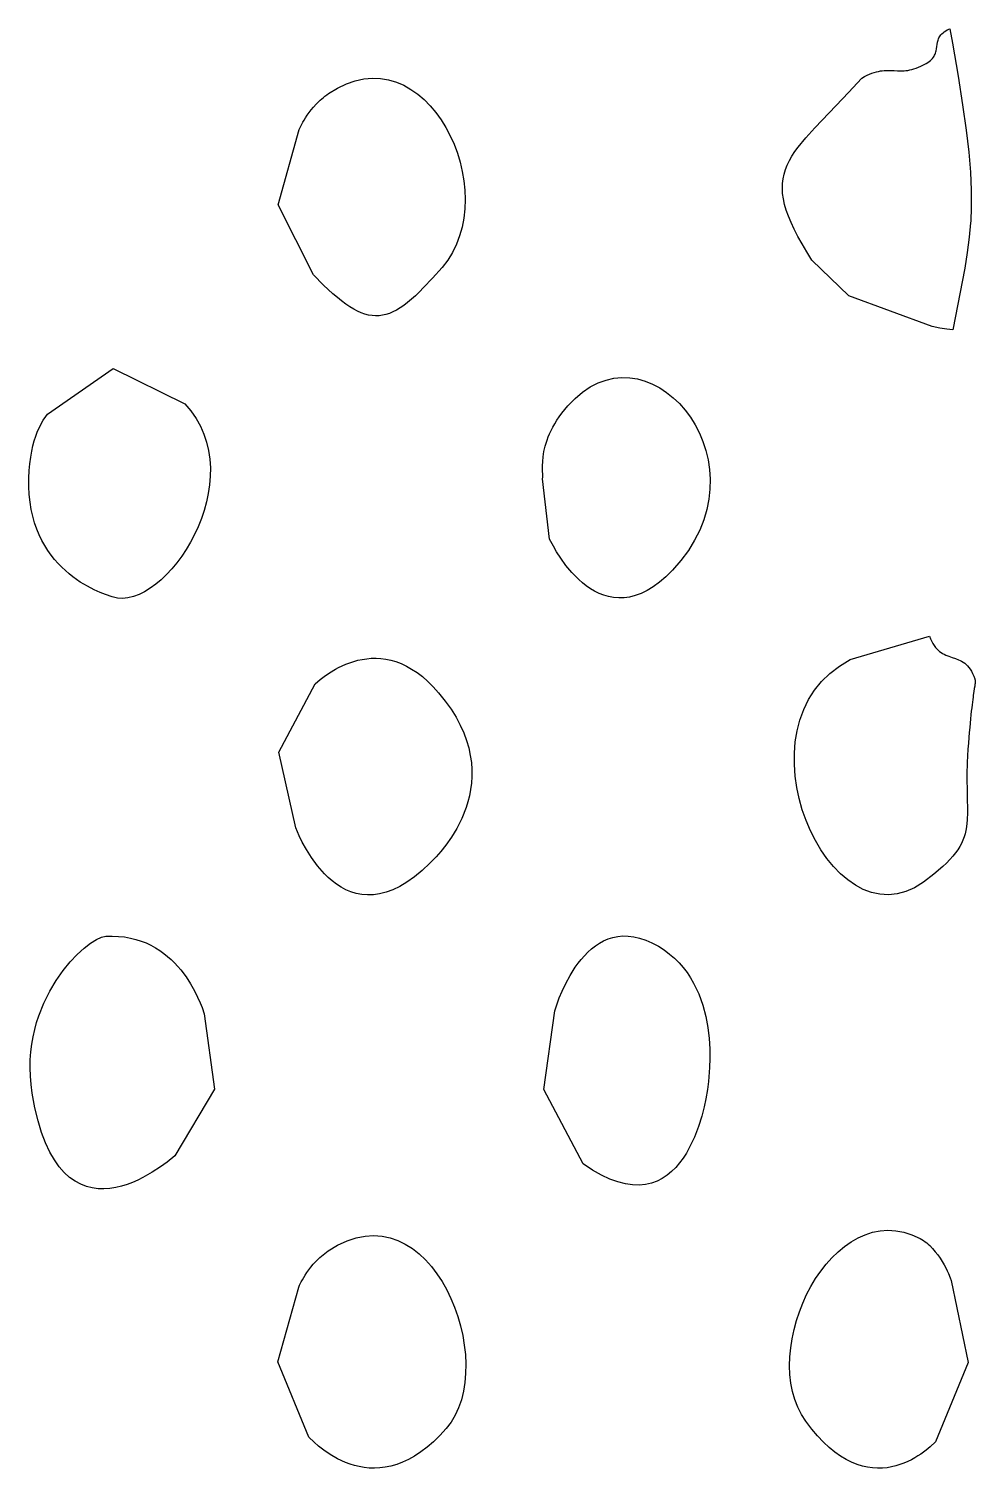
# Model space of a CAD drawing. Header units: millimetres. Extents: x 73 to 173, y -160 to -92.
# Drawn here: x 145.31 to 145.987, y -140.313 to -139.284 of the extents above; entities that cross this region are included whole.
import ezdxf

# ---------------------------------------------------------------- set-up
doc = ezdxf.new("R2010")
doc.units = ezdxf.units.MM
doc.layers.add('F.Silkscreen', color=41, linetype='CONTINUOUS', true_color=0xf2eda1)

msp = doc.modelspace()

# ---------------------------------------------------------------- linework, layer by layer
at = {"layer": 'F.Silkscreen', "linetype": 'CONTINUOUS'}
for p, q in [((145.960539, -139.291841), (145.960815, -139.291073)), ((145.960815, -139.291073), (145.961167, -139.290308)), ((145.961167, -139.290308), (145.961574, -139.289555)), ((145.961574, -139.289555), (145.962065, -139.288806)), ((145.962065, -139.288806), (145.962644, -139.288054)), ((145.962644, -139.288054), (145.963319, -139.287317)), ((145.963319, -139.287317), (145.964107, -139.286596)), ((145.964107, -139.286596), (145.965009, -139.285859)), ((145.965009, -139.285859), (145.96602, -139.285146)), ((145.96602, -139.285146), (145.967177, -139.284434)), ((145.967177, -139.284434), (145.96896, -139.283786)), ((145.96896, -139.283786), (145.970816, -139.294075)), ((145.958109, -139.302659), (145.958463, -139.301899)), ((145.958463, -139.301899), (145.958747, -139.301135)), ((145.958747, -139.301135), (145.958981, -139.300367)), ((145.958981, -139.300367), (145.959166, -139.299594)), ((145.959166, -139.299594), (145.959443, -139.298037)), ((145.959443, -139.298037), (145.959657, -139.296484)), ((145.959657, -139.296484), (145.959855, -139.294927)), ((145.959855, -139.294927), (145.96013, -139.293374)), ((145.96013, -139.293374), (145.960312, -139.292601)), ((145.960312, -139.292601), (145.960539, -139.291841)), ((145.970816, -139.294075), (145.97485, -139.317589)), ((145.943248, -139.312455), (145.944827, -139.311915)), ((145.944827, -139.311915), (145.946485, -139.311261)), ((145.946485, -139.311261), (145.948229, -139.310478)), ((145.948229, -139.310478), (145.950057, -139.309576)), ((145.950057, -139.309576), (145.951989, -139.308539)), ((145.951989, -139.308539), (145.953152, -139.307835)), ((145.953152, -139.307835), (145.954193, -139.30711)), ((145.954193, -139.30711), (145.955111, -139.306383)), ((145.955111, -139.306383), (145.955905, -139.305657)), ((145.955905, -139.305657), (145.956598, -139.304915)), ((145.956598, -139.304915), (145.95719, -139.304171)), ((145.95719, -139.304171), (145.957688, -139.303418)), ((145.957688, -139.303418), (145.958109, -139.302659)), ((145.537541, -139.323087), (145.543841, -139.320907)), ((145.543841, -139.320907), (145.550026, -139.319579)), ((145.550026, -139.319579), (145.556074, -139.319064)), ((145.556074, -139.319064), (145.561962, -139.319301)), ((145.561962, -139.319301), (145.567682, -139.320275)), ((145.567682, -139.320275), (145.573208, -139.321916)), ((145.573208, -139.321916), (145.578535, -139.324205)), ((145.896504, -139.329318), (145.906029, -139.319052)), ((145.906029, -139.319052), (145.907995, -139.31798)), ((145.907995, -139.31798), (145.909859, -139.317057)), ((145.909859, -139.317057), (145.911634, -139.316265)), ((145.911634, -139.316265), (145.913307, -139.315603)), ((145.913307, -139.315603), (145.914918, -139.315037)), ((145.914918, -139.315037), (145.91645, -139.314582)), ((145.91645, -139.314582), (145.917914, -139.314227)), ((145.917914, -139.314227), (145.919326, -139.313949)), ((145.919326, -139.313949), (145.920663, -139.313751)), ((145.920663, -139.313751), (145.921967, -139.313627)), ((145.921967, -139.313627), (145.924448, -139.313519)), ((145.924448, -139.313519), (145.92683, -139.313569)), ((145.92683, -139.313569), (145.92915, -139.313705)), ((145.92915, -139.313705), (145.931465, -139.313832)), ((145.931465, -139.313832), (145.933829, -139.313892)), ((145.933829, -139.313892), (145.936297, -139.313803)), ((145.936297, -139.313803), (145.937583, -139.313686)), ((145.937583, -139.313686), (145.938917, -139.313503)), ((145.938917, -139.313503), (145.940301, -139.313239)), ((145.940301, -139.313239), (145.941747, -139.312895)), ((145.941747, -139.312895), (145.943248, -139.312455)), ((145.97485, -139.317589), (145.97808, -139.338069)), ((145.519874, -139.33382), (145.521001, -139.332877)), ((145.521001, -139.332877), (145.522165, -139.331945)), ((145.522165, -139.331945), (145.523379, -139.331035)), ((145.523379, -139.331035), (145.524632, -139.330151)), ((145.524632, -139.330151), (145.531126, -139.326147)), ((145.531126, -139.326147), (145.537541, -139.323087)), ((145.578535, -139.324205), (145.58363, -139.327073)), ((145.58363, -139.327073), (145.588504, -139.330503)), ((145.588504, -139.330503), (145.593108, -139.334432)), ((145.887675, -139.338559), (145.896504, -139.329318)), ((145.510816, -139.343657), (145.512315, -139.341713)), ((145.512315, -139.341713), (145.51397, -139.339732)), ((145.51397, -139.339732), (145.51578, -139.337738)), ((145.51578, -139.337738), (145.516737, -139.336754)), ((145.516737, -139.336754), (145.517746, -139.335762)), ((145.517746, -139.335762), (145.518792, -139.334788)), ((145.518792, -139.334788), (145.519874, -139.33382)), ((145.593108, -139.334432), (145.59745, -139.338833)), ((145.59745, -139.338833), (145.601495, -139.343653)), ((145.872357, -139.354556), (145.887675, -139.338559)), ((145.97808, -139.338069), (145.98061, -139.35618)), ((145.504349, -139.354381), (145.505502, -139.35208)), ((145.505502, -139.35208), (145.506295, -139.350651)), ((145.506295, -139.350651), (145.507205, -139.349068)), ((145.507205, -139.349068), (145.508263, -139.347366)), ((145.508263, -139.347366), (145.509478, -139.345549)), ((145.509478, -139.345549), (145.510816, -139.343657)), ((145.601495, -139.343653), (145.605241, -139.34886)), ((145.605241, -139.34886), (145.608651, -139.354402)), ((145.488798, -139.4097), (145.503698, -139.355818)), ((145.503698, -139.355818), (145.504349, -139.354381)), ((145.608651, -139.354402), (145.611734, -139.360236)), ((145.611734, -139.360236), (145.614456, -139.366327)), ((145.860543, -139.368342), (145.865977, -139.361645)), ((145.865977, -139.361645), (145.872357, -139.354556)), ((145.98061, -139.35618), (145.982453, -139.37209)), ((145.614456, -139.366327), (145.616813, -139.372633)), ((145.616813, -139.372633), (145.61878, -139.379099)), ((145.856098, -139.37481), (145.858189, -139.371589)), ((145.858189, -139.371589), (145.860543, -139.368342)), ((145.982453, -139.37209), (145.983661, -139.386306)), ((145.61878, -139.379099), (145.620335, -139.385695)), ((145.850414, -139.387679), (145.851411, -139.384415)), ((145.851411, -139.384415), (145.852698, -139.381191)), ((145.852698, -139.381191), (145.854258, -139.377994)), ((145.854258, -139.377994), (145.856098, -139.37481)), ((145.620335, -139.385695), (145.621469, -139.392377)), ((145.621469, -139.392377), (145.622165, -139.399091)), ((145.8492, -139.397937), (145.849291, -139.394416)), ((145.849291, -139.394416), (145.849705, -139.391008)), ((145.849705, -139.391008), (145.850414, -139.387679)), ((145.983661, -139.386306), (145.98427, -139.399099)), ((145.622165, -139.399091), (145.622401, -139.405806)), ((145.849396, -139.401576), (145.8492, -139.397937)), ((145.849936, -139.405344), (145.849396, -139.401576)), ((145.98427, -139.399099), (145.984311, -139.410145)), ((145.51387, -139.459697), (145.488798, -139.4097)), ((145.622168, -139.41248), (145.621446, -139.419068)), ((145.622401, -139.405806), (145.622168, -139.41248)), ((145.850797, -139.409304), (145.849936, -139.405344)), ((145.851995, -139.413428), (145.850797, -139.409304)), ((145.853531, -139.417769), (145.851995, -139.413428)), ((145.984284, -139.411548), (145.983867, -139.421234)), ((145.984311, -139.410145), (145.984284, -139.411548)), ((145.620214, -139.425527), (145.61846, -139.431797)), ((145.621446, -139.419068), (145.620214, -139.425527)), ((145.855425, -139.422326), (145.853531, -139.417769)), ((145.85767, -139.427121), (145.855425, -139.422326)), ((145.983776, -139.422612), (145.982874, -139.432709)), ((145.983867, -139.421234), (145.983776, -139.422612)), ((145.61846, -139.431797), (145.61617, -139.43786)), ((145.860289, -139.432189), (145.85767, -139.427121)), ((145.863274, -139.437546), (145.860289, -139.432189)), ((145.982874, -139.432709), (145.981458, -139.44362)), ((145.613319, -139.443678), (145.609901, -139.449182)), ((145.61617, -139.43786), (145.613319, -139.443678)), ((145.866638, -139.443204), (145.863274, -139.437546)), ((145.870388, -139.449187), (145.866638, -139.443204)), ((145.981458, -139.44362), (145.97962, -139.454925)), ((145.605887, -139.454336), (145.599067, -139.46206)), ((145.609901, -139.449182), (145.605887, -139.454336)), ((145.896632, -139.4747), (145.870388, -139.449187)), ((145.97962, -139.454925), (145.971191, -139.498975)), ((145.521127, -139.466957), (145.51387, -139.459697)), ((145.599067, -139.46206), (145.592725, -139.468814)), ((145.524555, -139.470188), (145.521127, -139.466957)), ((145.527845, -139.47318), (145.524555, -139.470188)), ((145.531022, -139.475889), (145.527845, -139.47318)), ((145.534089, -139.478354), (145.531022, -139.475889)), ((145.586804, -139.474611), (145.583975, -139.477148)), ((145.589721, -139.471834), (145.586804, -139.474611)), ((145.592725, -139.468814), (145.589721, -139.471834)), ((145.956321, -139.496703), (145.896632, -139.4747)), ((145.537055, -139.480551), (145.534089, -139.478354)), ((145.53993, -139.482504), (145.537055, -139.480551)), ((145.542733, -139.484197), (145.53993, -139.482504)), ((145.545455, -139.485633), (145.542733, -139.484197)), ((145.548117, -139.486819), (145.545455, -139.485633)), ((145.550728, -139.487744), (145.548117, -139.486819)), ((145.568267, -139.487235), (145.565772, -139.488054)), ((145.570771, -139.486167), (145.568267, -139.487235)), ((145.573317, -139.484852), (145.570771, -139.486167)), ((145.575901, -139.483296), (145.573317, -139.484852)), ((145.578533, -139.481494), (145.575901, -139.483296)), ((145.581218, -139.479437), (145.578533, -139.481494)), ((145.583975, -139.477148), (145.581218, -139.479437)), ((145.553293, -139.48842), (145.550728, -139.487744)), ((145.555819, -139.488862), (145.553293, -139.48842)), ((145.558321, -139.489029), (145.555819, -139.488862)), ((145.560812, -139.488958), (145.558321, -139.489029)), ((145.563288, -139.488626), (145.560812, -139.488958)), ((145.565772, -139.488054), (145.563288, -139.488626)), ((145.961842, -139.497754), (145.956321, -139.496703)), ((145.966721, -139.498495), (145.961842, -139.497754)), ((145.971046, -139.498966), (145.966721, -139.498495)), ((145.971191, -139.498975), (145.971046, -139.498966)), ((145.323657, -139.559261), (145.370735, -139.526744)), ((145.370735, -139.526744), (145.421953, -139.551916)), ((145.711883, -139.53979), (145.717463, -139.536915)), ((145.717463, -139.536915), (145.723118, -139.534868)), ((145.723118, -139.534868), (145.72879, -139.533591)), ((145.72879, -139.533591), (145.734453, -139.533076)), ((145.734453, -139.533076), (145.740088, -139.533258)), ((145.740088, -139.533258), (145.745646, -139.534136)), ((145.745646, -139.534136), (145.751094, -139.53565)), ((145.751094, -139.53565), (145.756399, -139.537781)), ((145.756399, -139.537781), (145.76154, -139.540491)), ((145.698337, -139.550767), (145.701015, -139.548113)), ((145.701015, -139.548113), (145.706383, -139.543514)), ((145.706383, -139.543514), (145.711883, -139.53979)), ((145.76154, -139.540491), (145.766472, -139.543742)), ((145.766472, -139.543742), (145.771167, -139.547501)), ((145.771167, -139.547501), (145.775574, -139.551751)), ((145.322451, -139.560882), (145.323657, -139.559261)), ((145.421953, -139.551916), (145.426294, -139.557004)), ((145.426294, -139.557004), (145.429998, -139.562336)), ((145.689669, -139.561123), (145.691554, -139.558577)), ((145.691554, -139.558577), (145.693611, -139.556008)), ((145.693611, -139.556008), (145.695878, -139.553399)), ((145.695878, -139.553399), (145.698337, -139.550767)), ((145.775574, -139.551751), (145.779691, -139.556436)), ((145.779691, -139.556436), (145.783467, -139.561525)), ((145.316454, -139.572169), (145.31755, -139.569565)), ((145.31755, -139.569565), (145.318647, -139.567277)), ((145.318647, -139.567277), (145.319706, -139.565246)), ((145.319706, -139.565246), (145.320708, -139.56352)), ((145.320708, -139.56352), (145.322451, -139.560882)), ((145.429998, -139.562336), (145.433077, -139.56787)), ((145.433077, -139.56787), (145.435574, -139.57357)), ((145.683829, -139.570933), (145.685045, -139.568547)), ((145.685045, -139.568547), (145.686424, -139.566114)), ((145.686424, -139.566114), (145.687959, -139.56364)), ((145.687959, -139.56364), (145.689669, -139.561123)), ((145.783467, -139.561525), (145.786868, -139.566989)), ((145.786868, -139.566989), (145.78986, -139.572805)), ((145.313347, -139.581903), (145.314319, -139.57833)), ((145.314319, -139.57833), (145.31536, -139.575093)), ((145.31536, -139.575093), (145.316454, -139.572169)), ((145.435574, -139.57357), (145.43751, -139.579417)), ((145.43751, -139.579417), (145.438902, -139.585384)), ((145.680263, -139.579952), (145.680968, -139.577786)), ((145.680968, -139.577786), (145.68179, -139.575556)), ((145.68179, -139.575556), (145.682741, -139.573268)), ((145.682741, -139.573268), (145.683829, -139.570933)), ((145.78986, -139.572805), (145.792417, -139.578917)), ((145.792417, -139.578917), (145.794495, -139.585298)), ((145.311082, -139.594687), (145.311708, -139.590067)), ((145.311708, -139.590067), (145.312468, -139.585814)), ((145.312468, -139.585814), (145.313347, -139.581903)), ((145.438902, -139.585384), (145.439784, -139.591442)), ((145.677878, -139.59323), (145.678187, -139.589817)), ((145.678187, -139.589817), (145.678441, -139.587991)), ((145.678441, -139.587991), (145.678759, -139.586083)), ((145.678759, -139.586083), (145.679166, -139.584117)), ((145.679166, -139.584117), (145.679672, -139.582068)), ((145.679672, -139.582068), (145.680263, -139.579952)), ((145.794495, -139.585298), (145.796075, -139.591936)), ((145.310364, -139.605027), (145.310631, -139.599664)), ((145.310631, -139.599664), (145.311082, -139.594687)), ((145.439784, -139.591442), (145.440182, -139.597562)), ((145.440182, -139.597562), (145.44011, -139.603707)), ((145.677753, -139.596296), (145.677878, -139.59323)), ((145.677757, -139.59899), (145.677753, -139.596296)), ((145.677863, -139.603161), (145.677757, -139.59899)), ((145.796075, -139.591936), (145.797123, -139.598767)), ((145.797123, -139.598767), (145.797578, -139.605762)), ((145.31036, -139.611029), (145.310364, -139.605027)), ((145.439613, -139.609855), (145.438711, -139.615995)), ((145.44011, -139.603707), (145.439613, -139.609855)), ((145.677644, -139.605513), (145.677768, -139.605112)), ((145.682809, -139.64875), (145.677644, -139.605513)), ((145.677768, -139.605112), (145.677831, -139.604575)), ((145.677831, -139.604575), (145.677863, -139.603161)), ((145.797578, -139.605762), (145.797437, -139.61291)), ((145.310658, -139.616751), (145.31036, -139.611029)), ((145.311257, -139.622206), (145.310658, -139.616751)), ((145.438711, -139.615995), (145.437407, -139.622075)), ((145.796663, -139.620152), (145.795211, -139.627457)), ((145.797437, -139.61291), (145.796663, -139.620152)), ((145.312099, -139.627388), (145.311257, -139.622206)), ((145.313214, -139.632313), (145.312099, -139.627388)), ((145.435751, -139.628083), (145.433761, -139.633977)), ((145.437407, -139.622075), (145.435751, -139.628083)), ((145.795211, -139.627457), (145.793052, -139.634809)), ((145.314546, -139.636989), (145.313214, -139.632313)), ((145.316096, -139.641413), (145.314546, -139.636989)), ((145.317837, -139.645601), (145.316096, -139.641413)), ((145.431467, -139.639734), (145.428883, -139.64534)), ((145.433761, -139.633977), (145.431467, -139.639734)), ((145.793052, -139.634809), (145.79016, -139.642155)), ((145.319763, -139.649546), (145.317837, -139.645601)), ((145.321838, -139.653267), (145.319763, -139.649546)), ((145.426045, -139.650749), (145.422987, -139.655933)), ((145.428883, -139.64534), (145.426045, -139.650749)), ((145.685447, -139.653713), (145.682809, -139.64875)), ((145.7865, -139.649479), (145.782025, -139.656729)), ((145.79016, -139.642155), (145.7865, -139.649479)), ((145.324051, -139.656764), (145.321838, -139.653267)), ((145.326387, -139.660051), (145.324051, -139.656764)), ((145.32883, -139.663119), (145.326387, -139.660051)), ((145.419707, -139.660881), (145.416257, -139.665554)), ((145.422987, -139.655933), (145.419707, -139.660881)), ((145.687795, -139.657711), (145.685447, -139.653713)), ((145.690809, -139.662351), (145.687795, -139.657711)), ((145.782025, -139.656729), (145.776714, -139.663884)), ((145.331353, -139.665988), (145.32883, -139.663119)), ((145.333944, -139.668659), (145.331353, -139.665988)), ((145.336585, -139.671146), (145.333944, -139.668659)), ((145.339248, -139.673441), (145.336585, -139.671146)), ((145.412652, -139.669918), (145.408912, -139.673951)), ((145.416257, -139.665554), (145.412652, -139.669918)), ((145.694454, -139.667374), (145.690809, -139.662351)), ((145.698715, -139.672506), (145.694454, -139.667374)), ((145.703568, -139.677476), (145.698715, -139.672506)), ((145.770539, -139.670895), (145.765859, -139.675496)), ((145.776714, -139.663884), (145.770539, -139.670895)), ((145.341918, -139.675565), (145.339248, -139.673441)), ((145.347216, -139.679289), (145.341918, -139.675565)), ((145.352347, -139.68237), (145.347216, -139.679289)), ((145.357128, -139.684871), (145.352347, -139.68237)), ((145.401148, -139.680918), (145.39718, -139.683799)), ((145.40506, -139.677637), (145.401148, -139.680918)), ((145.408912, -139.673951), (145.40506, -139.677637)), ((145.706217, -139.679816), (145.703568, -139.677476)), ((145.708995, -139.68202), (145.706217, -139.679816)), ((145.711924, -139.684046), (145.708995, -139.68202)), ((145.756811, -139.682682), (145.752431, -139.685348)), ((145.761279, -139.67941), (145.756811, -139.682682)), ((145.765859, -139.675496), (145.761279, -139.67941)), ((145.361447, -139.686835), (145.357128, -139.684871)), ((145.365136, -139.688306), (145.361447, -139.686835)), ((145.370054, -139.689986), (145.365136, -139.688306)), ((145.373684, -139.690789), (145.370054, -139.689986)), ((145.377434, -139.690982), (145.373684, -139.690789)), ((145.381279, -139.690602), (145.377434, -139.690982)), ((145.385207, -139.689656), (145.381279, -139.690602)), ((145.389183, -139.688198), (145.385207, -139.689656)), ((145.39318, -139.686237), (145.389183, -139.688198)), ((145.39718, -139.683799), (145.39318, -139.686237)), ((145.714985, -139.685875), (145.711924, -139.684046)), ((145.718175, -139.687457), (145.714985, -139.685875)), ((145.721496, -139.688765), (145.718175, -139.687457)), ((145.724942, -139.689761), (145.721496, -139.688765)), ((145.728522, -139.690422), (145.724942, -139.689761)), ((145.732214, -139.69071), (145.728522, -139.690422)), ((145.736034, -139.69059), (145.732214, -139.69071)), ((145.739965, -139.690025), (145.736034, -139.69059)), ((145.744007, -139.688987), (145.739965, -139.690025)), ((145.748168, -139.687435), (145.744007, -139.688987)), ((145.752431, -139.685348), (145.748168, -139.687435)), ((145.897699, -139.734771), (145.954515, -139.717922)), ((145.954515, -139.717922), (145.955256, -139.719924)), ((145.955256, -139.719924), (145.956048, -139.721724)), ((145.956048, -139.721724), (145.956894, -139.723318)), ((145.956894, -139.723318), (145.957772, -139.724757)), ((145.548792, -139.734581), (145.551988, -139.734105)), ((145.551988, -139.734105), (145.555273, -139.733828)), ((145.555273, -139.733828), (145.55865, -139.733773)), ((145.55865, -139.733773), (145.562105, -139.733964)), ((145.562105, -139.733964), (145.565634, -139.734422)), ((145.957772, -139.724757), (145.958693, -139.726022)), ((145.958693, -139.726022), (145.959657, -139.727143)), ((145.959657, -139.727143), (145.960644, -139.728128)), ((145.960644, -139.728128), (145.96168, -139.728991)), ((145.96168, -139.728991), (145.962738, -139.729747)), ((145.962738, -139.729747), (145.963828, -139.730402)), ((145.963828, -139.730402), (145.964919, -139.73098)), ((145.964919, -139.73098), (145.966044, -139.731504)), ((145.966044, -139.731504), (145.968314, -139.732376)), ((145.968314, -139.732376), (145.97062, -139.733151)), ((145.97062, -139.733151), (145.972931, -139.733935)), ((145.972931, -139.733935), (145.975204, -139.734825)), ((145.521671, -139.746818), (145.525305, -139.744301)), ((145.525305, -139.744301), (145.529568, -139.741705)), ((145.529568, -139.741705), (145.53194, -139.740436)), ((145.53194, -139.740436), (145.534434, -139.739211)), ((145.534434, -139.739211), (145.537069, -139.738064)), ((145.537069, -139.738064), (145.53982, -139.736996)), ((145.53982, -139.736996), (145.542704, -139.73605)), ((145.542704, -139.73605), (145.545696, -139.735236)), ((145.545696, -139.735236), (145.548792, -139.734581)), ((145.565634, -139.734422), (145.569229, -139.735176)), ((145.569229, -139.735176), (145.572884, -139.736229)), ((145.572884, -139.736229), (145.576589, -139.737613)), ((145.576589, -139.737613), (145.580342, -139.739364)), ((145.580342, -139.739364), (145.584134, -139.741477)), ((145.584134, -139.741477), (145.587964, -139.74399)), ((145.587964, -139.74399), (145.59181, -139.746931)), ((145.877295, -139.750362), (145.883208, -139.744578)), ((145.883208, -139.744578), (145.89, -139.739365)), ((145.89, -139.739365), (145.897699, -139.734771)), ((145.975204, -139.734825), (145.976324, -139.735341)), ((145.976324, -139.735341), (145.977427, -139.735932)), ((145.977427, -139.735932), (145.97851, -139.736598)), ((145.97851, -139.736598), (145.979576, -139.737377)), ((145.979576, -139.737377), (145.980612, -139.738244)), ((145.980612, -139.738244), (145.98161, -139.739249)), ((145.98161, -139.739249), (145.982577, -139.74038)), ((145.982577, -139.74038), (145.983513, -139.741669)), ((145.983513, -139.741669), (145.984405, -139.743127)), ((145.984405, -139.743127), (145.98525, -139.744751)), ((145.48919, -139.801025), (145.515138, -139.752197)), ((145.515138, -139.752197), (145.518731, -139.749095)), ((145.518731, -139.749095), (145.521671, -139.746818)), ((145.59181, -139.746931), (145.595681, -139.750307)), ((145.595681, -139.750307), (145.599561, -139.754152)), ((145.599561, -139.754152), (145.603451, -139.758482)), ((145.872222, -139.756657), (145.877295, -139.750362)), ((145.98525, -139.744751), (145.986045, -139.746567)), ((145.986045, -139.746567), (145.986801, -139.748597)), ((145.986727, -139.753809), (145.986465, -139.755471)), ((145.986934, -139.752494), (145.986727, -139.753809)), ((145.986801, -139.748597), (145.986907, -139.74894)), ((145.986907, -139.74894), (145.987, -139.749271)), ((145.987012, -139.751947), (145.986934, -139.752494)), ((145.987, -139.749271), (145.987058, -139.749593)), ((145.987063, -139.751455), (145.987012, -139.751947)), ((145.987058, -139.749593), (145.987104, -139.749918)), ((145.987107, -139.751024), (145.987063, -139.751455)), ((145.987104, -139.749918), (145.987117, -139.750267)), ((145.987117, -139.750625), (145.987107, -139.751024)), ((145.987117, -139.750267), (145.987117, -139.750625)), ((145.603451, -139.758482), (145.608166, -139.764365)), ((145.608166, -139.764365), (145.612298, -139.770179)), ((145.864491, -139.770521), (145.867968, -139.763389)), ((145.867968, -139.763389), (145.872222, -139.756657)), ((145.985315, -139.763339), (145.985078, -139.765167)), ((145.985541, -139.761676), (145.985315, -139.763339)), ((145.985749, -139.760168), (145.985541, -139.761676)), ((145.986133, -139.757567), (145.985749, -139.760168)), ((145.986465, -139.755471), (145.986133, -139.757567)), ((145.612298, -139.770179), (145.61586, -139.775917)), ((145.861763, -139.777964), (145.864491, -139.770521)), ((145.984036, -139.774298), (145.983749, -139.777083)), ((145.984309, -139.771721), (145.984036, -139.774298)), ((145.98458, -139.769351), (145.984309, -139.771721)), ((145.984827, -139.767168), (145.98458, -139.769351)), ((145.985078, -139.765167), (145.984827, -139.767168)), ((145.61586, -139.775917), (145.618873, -139.781568)), ((145.618873, -139.781568), (145.62137, -139.787123)), ((145.858453, -139.793599), (145.859761, -139.785681)), ((145.859761, -139.785681), (145.861763, -139.777964)), ((145.983171, -139.783323), (145.982866, -139.786797)), ((145.983464, -139.780085), (145.983171, -139.783323)), ((145.983749, -139.777083), (145.983464, -139.780085)), ((145.62137, -139.787123), (145.623398, -139.792587)), ((145.623398, -139.792587), (145.624958, -139.79795)), ((145.857806, -139.801669), (145.858453, -139.793599)), ((145.982238, -139.794492), (145.98193, -139.798743)), ((145.982558, -139.790524), (145.982238, -139.794492)), ((145.982866, -139.786797), (145.982558, -139.790524)), ((145.501214, -139.854973), (145.48919, -139.801025)), ((145.624958, -139.79795), (145.626088, -139.8032)), ((145.626088, -139.8032), (145.626825, -139.808344)), ((145.857797, -139.80981), (145.857806, -139.801669)), ((145.98193, -139.798743), (145.981401, -139.808323)), ((145.626825, -139.808344), (145.627192, -139.813356)), ((145.627192, -139.813356), (145.627196, -139.818236)), ((145.858379, -139.817983), (145.857797, -139.80981)), ((145.981401, -139.808323), (145.981224, -139.816945)), ((145.626895, -139.82299), (145.626304, -139.827607)), ((145.627196, -139.818236), (145.626895, -139.82299)), ((145.859537, -139.82613), (145.858379, -139.817983)), ((145.861241, -139.834164), (145.859537, -139.82613)), ((145.981224, -139.816945), (145.981432, -139.831774)), ((145.62436, -139.83638), (145.623064, -139.840534)), ((145.625444, -139.832075), (145.62436, -139.83638)), ((145.626304, -139.827607), (145.625444, -139.832075)), ((145.863457, -139.842047), (145.861241, -139.834164)), ((145.981432, -139.831774), (145.98165, -139.843997)), ((145.623064, -139.840534), (145.619975, -139.848342)), ((145.866145, -139.849718), (145.863457, -139.842047)), ((145.98165, -139.843997), (145.981462, -139.849389)), ((145.503679, -139.860646), (145.501214, -139.854973)), ((145.616394, -139.855445), (145.612557, -139.861786)), ((145.619975, -139.848342), (145.616394, -139.855445)), ((145.869295, -139.85711), (145.866145, -139.849718)), ((145.872862, -139.864162), (145.869295, -139.85711)), ((145.98048, -139.856844), (145.97992, -139.859208)), ((145.980919, -139.854422), (145.98048, -139.856844)), ((145.981462, -139.849389), (145.980919, -139.854422)), ((145.505922, -139.865204), (145.503679, -139.860646)), ((145.508843, -139.870507), (145.505922, -139.865204)), ((145.608685, -139.867323), (145.604985, -139.871998)), ((145.612557, -139.861786), (145.608685, -139.867323)), ((145.876813, -139.870826), (145.872862, -139.864162)), ((145.977287, -139.866124), (145.976053, -139.868397)), ((145.978343, -139.863836), (145.977287, -139.866124)), ((145.979205, -139.861531), (145.978343, -139.863836)), ((145.97992, -139.859208), (145.979205, -139.861531)), ((145.512453, -139.876241), (145.508843, -139.870507)), ((145.516729, -139.882115), (145.512453, -139.876241)), ((145.601687, -139.875759), (145.597225, -139.880387)), ((145.604985, -139.871998), (145.601687, -139.875759)), ((145.88113, -139.877019), (145.876813, -139.870826)), ((145.885782, -139.882705), (145.88113, -139.877019)), ((145.968924, -139.87776), (145.966517, -139.880212)), ((145.971059, -139.875365), (145.968924, -139.87776)), ((145.972949, -139.873006), (145.971059, -139.875365)), ((145.97461, -139.870693), (145.972949, -139.873006)), ((145.976053, -139.868397), (145.97461, -139.870693)), ((145.521699, -139.887804), (145.516729, -139.882115)), ((145.524437, -139.89048), (145.521699, -139.887804)), ((145.591555, -139.885636), (145.586073, -139.890103)), ((145.597225, -139.880387), (145.591555, -139.885636)), ((145.890729, -139.887812), (145.885782, -139.882705)), ((145.895949, -139.892273), (145.890729, -139.887812)), ((145.957605, -139.888069), (145.950086, -139.893827)), ((145.963849, -139.882747), (145.957605, -139.888069)), ((145.966517, -139.880212), (145.963849, -139.882747)), ((145.527346, -139.893001), (145.524437, -139.89048)), ((145.53042, -139.895328), (145.527346, -139.893001)), ((145.533677, -139.897414), (145.53042, -139.895328)), ((145.537102, -139.899234), (145.533677, -139.897414)), ((145.575619, -139.89687), (145.570649, -139.899254)), ((145.58076, -139.893833), (145.575619, -139.89687)), ((145.586073, -139.890103), (145.58076, -139.893833)), ((145.901401, -139.896042), (145.895949, -139.892273)), ((145.907076, -139.89905), (145.901401, -139.896042)), ((145.943797, -139.897811), (145.937506, -139.900617)), ((145.950086, -139.893827), (145.943797, -139.897811)), ((145.540693, -139.900732), (145.537102, -139.899234)), ((145.544454, -139.901875), (145.540693, -139.900732)), ((145.548392, -139.902639), (145.544454, -139.901875)), ((145.552499, -139.902966), (145.548392, -139.902639)), ((145.55678, -139.902837), (145.552499, -139.902966)), ((145.561227, -139.902189), (145.55678, -139.902837)), ((145.565855, -139.90102), (145.561227, -139.902189)), ((145.570649, -139.899254), (145.565855, -139.90102)), ((145.912921, -139.901244), (145.907076, -139.89905)), ((145.918915, -139.902561), (145.912921, -139.901244)), ((145.925032, -139.90293), (145.918915, -139.902561)), ((145.931239, -139.9023), (145.925032, -139.90293)), ((145.937506, -139.900617), (145.931239, -139.9023)), ((145.34997, -139.941118), (145.354605, -139.937559)), ((145.354605, -139.937559), (145.358807, -139.934918)), ((145.358807, -139.934918), (145.362456, -139.933251)), ((145.362456, -139.933251), (145.365383, -139.932575)), ((145.365383, -139.932575), (145.37008, -139.932446)), ((145.37008, -139.932446), (145.374586, -139.932606)), ((145.374586, -139.932606), (145.37889, -139.933067)), ((145.37889, -139.933067), (145.383009, -139.933784)), ((145.383009, -139.933784), (145.386946, -139.93475)), ((145.386946, -139.93475), (145.390697, -139.935947)), ((145.390697, -139.935947), (145.394275, -139.937356)), ((145.394275, -139.937356), (145.397666, -139.938957)), ((145.397666, -139.938957), (145.4009, -139.940729)), ((145.712728, -139.941621), (145.715479, -139.939468)), ((145.715479, -139.939468), (145.718376, -139.937531)), ((145.718376, -139.937531), (145.721426, -139.935866)), ((145.721426, -139.935866), (145.724634, -139.93447)), ((145.724634, -139.93447), (145.72799, -139.933401)), ((145.72799, -139.933401), (145.731505, -139.932675)), ((145.731505, -139.932675), (145.735172, -139.932312)), ((145.735172, -139.932312), (145.738999, -139.932363)), ((145.738999, -139.932363), (145.742994, -139.932845)), ((145.742994, -139.932845), (145.74715, -139.933789)), ((145.74715, -139.933789), (145.751473, -139.935214)), ((145.751473, -139.935214), (145.755953, -139.937174)), ((145.755953, -139.937174), (145.760603, -139.939679)), ((145.760603, -139.939679), (145.76477, -139.942359)), ((145.340001, -139.950922), (145.345047, -139.945592)), ((145.345047, -139.945592), (145.34997, -139.941118)), ((145.4009, -139.940729), (145.403956, -139.942674)), ((145.403956, -139.942674), (145.406848, -139.944747)), ((145.406848, -139.944747), (145.409583, -139.94694)), ((145.409583, -139.94694), (145.412162, -139.949238)), ((145.412162, -139.949238), (145.414576, -139.951615)), ((145.703169, -139.951892), (145.705342, -139.949135)), ((145.705342, -139.949135), (145.707668, -139.946483)), ((145.707668, -139.946483), (145.710123, -139.943972)), ((145.710123, -139.943972), (145.712728, -139.941621)), ((145.76477, -139.942359), (145.768616, -139.945233)), ((145.768616, -139.945233), (145.772166, -139.948302)), ((145.772166, -139.948302), (145.775418, -139.951559)), ((145.330021, -139.964056), (145.33494, -139.957087)), ((145.33494, -139.957087), (145.340001, -139.950922)), ((145.414576, -139.951615), (145.416853, -139.954058)), ((145.416853, -139.954058), (145.41898, -139.956551)), ((145.41898, -139.956551), (145.4228, -139.961598)), ((145.694379, -139.966247), (145.697489, -139.960513)), ((145.697489, -139.960513), (145.701143, -139.954727)), ((145.701143, -139.954727), (145.703169, -139.951892)), ((145.775418, -139.951559), (145.778377, -139.954961)), ((145.778377, -139.954961), (145.781084, -139.95852)), ((145.781084, -139.95852), (145.783528, -139.962187)), ((145.325393, -139.971794), (145.330021, -139.964056)), ((145.4228, -139.961598), (145.426081, -139.966634)), ((145.426081, -139.966634), (145.428846, -139.971477)), ((145.691808, -139.971703), (145.694379, -139.966247)), ((145.783528, -139.962187), (145.78573, -139.965969)), ((145.78573, -139.965969), (145.787696, -139.96984)), ((145.787696, -139.96984), (145.789442, -139.973773)), ((145.31755, -139.989457), (145.321181, -139.980276)), ((145.321181, -139.980276), (145.325393, -139.971794)), ((145.428846, -139.971477), (145.431119, -139.976012)), ((145.431119, -139.976012), (145.43292, -139.980068)), ((145.43292, -139.980068), (145.434303, -139.983515)), ((145.686457, -139.985931), (145.688159, -139.980809)), ((145.688159, -139.980809), (145.689728, -139.97664)), ((145.689728, -139.97664), (145.691808, -139.971703)), ((145.789442, -139.973773), (145.790976, -139.977765)), ((145.790976, -139.977765), (145.792316, -139.981782)), ((145.31599, -139.994303), (145.31755, -139.989457)), ((145.434303, -139.983515), (145.435877, -139.987978)), ((145.435877, -139.987978), (145.443133, -140.041829)), ((145.678623, -140.041975), (145.686457, -139.985931)), ((145.792316, -139.981782), (145.794436, -139.989859)), ((145.794436, -139.989859), (145.795908, -139.997861)), ((145.313473, -140.004477), (145.314627, -139.999305)), ((145.314627, -139.999305), (145.31599, -139.994303)), ((145.795908, -139.997861), (145.79684, -140.005642)), ((145.31187, -140.015278), (145.31254, -140.0098)), ((145.31254, -140.0098), (145.313473, -140.004477)), ((145.79684, -140.005642), (145.797299, -140.013058)), ((145.311342, -140.026671), (145.311464, -140.0209)), ((145.311464, -140.0209), (145.31187, -140.015278)), ((145.797385, -140.019978), (145.797206, -140.026253)), ((145.797299, -140.013058), (145.797385, -140.019978)), ((145.311522, -140.032579), (145.311342, -140.026671)), ((145.312018, -140.038618), (145.311522, -140.032579)), ((145.797206, -140.026253), (145.796406, -140.03628)), ((145.312847, -140.044797), (145.312018, -140.038618)), ((145.443133, -140.041829), (145.414792, -140.089487)), ((145.706762, -140.095285), (145.678623, -140.041975)), ((145.795657, -140.042018), (145.794495, -140.048796)), ((145.796406, -140.03628), (145.795657, -140.042018)), ((145.314773, -140.055146), (145.312847, -140.044797)), ((145.794495, -140.048796), (145.793283, -140.054423)), ((145.317011, -140.064475), (145.314773, -140.055146)), ((145.791565, -140.0611), (145.789265, -140.06845)), ((145.793283, -140.054423), (145.791565, -140.0611)), ((145.319547, -140.072828), (145.317011, -140.064475)), ((145.322354, -140.080244), (145.319547, -140.072828)), ((145.789265, -140.06845), (145.786323, -140.076146)), ((145.325393, -140.086784), (145.322354, -140.080244)), ((145.782677, -140.083832), (145.780556, -140.087563)), ((145.786323, -140.076146), (145.782677, -140.083832)), ((145.328662, -140.09248), (145.325393, -140.086784)), ((145.332123, -140.097379), (145.328662, -140.09248)), ((145.409243, -140.09399), (145.404487, -140.097449)), ((145.414792, -140.089487), (145.409243, -140.09399)), ((145.778245, -140.091157), (145.77572, -140.09459)), ((145.780556, -140.087563), (145.778245, -140.091157)), ((145.335756, -140.101517), (145.332123, -140.097379)), ((145.339545, -140.104952), (145.335756, -140.101517)), ((145.398659, -140.101255), (145.391934, -140.105043)), ((145.404487, -140.097449), (145.398659, -140.101255)), ((145.713462, -140.099709), (145.706762, -140.095285)), ((145.71983, -140.103309), (145.713462, -140.099709)), ((145.725867, -140.106128), (145.71983, -140.103309)), ((145.766786, -140.103362), (145.763337, -140.105649)), ((145.769999, -140.100731), (145.766786, -140.103362)), ((145.77297, -140.09779), (145.769999, -140.100731)), ((145.77572, -140.09459), (145.77297, -140.09779)), ((145.343464, -140.107713), (145.339545, -140.104952)), ((145.347481, -140.109854), (145.343464, -140.107713)), ((145.351589, -140.111423), (145.347481, -140.109854)), ((145.355741, -140.112464), (145.351589, -140.111423)), ((145.359931, -140.113003), (145.355741, -140.112464)), ((145.364139, -140.113103), (145.359931, -140.113003)), ((145.368336, -140.112804), (145.364139, -140.113103)), ((145.372489, -140.112137), (145.368336, -140.112804)), ((145.376596, -140.111175), (145.372489, -140.112137)), ((145.380607, -140.109938), (145.376596, -140.111175)), ((145.384521, -140.108472), (145.380607, -140.109938)), ((145.388308, -140.106829), (145.384521, -140.108472)), ((145.391934, -140.105043), (145.388308, -140.106829)), ((145.731581, -140.108205), (145.725867, -140.106128)), ((145.736993, -140.109586), (145.731581, -140.108205)), ((145.742089, -140.110308), (145.736993, -140.109586)), ((145.746894, -140.110418), (145.742089, -140.110308)), ((145.751406, -140.109964), (145.746894, -140.110418)), ((145.75565, -140.109), (145.751406, -140.109964)), ((145.759626, -140.107539), (145.75565, -140.109)), ((145.763337, -140.105649), (145.759626, -140.107539)), ((145.903318, -140.148151), (145.908442, -140.145879)), ((145.908442, -140.145879), (145.913724, -140.144192)), ((145.913724, -140.144192), (145.919123, -140.143131)), ((145.919123, -140.143131), (145.924642, -140.142739)), ((145.924642, -140.142739), (145.930284, -140.143051)), ((145.930284, -140.143051), (145.936004, -140.144103)), ((145.936004, -140.144103), (145.941799, -140.145937)), ((145.524388, -140.157544), (145.53122, -140.153418)), ((145.53122, -140.153418), (145.537905, -140.150291)), ((145.537905, -140.150291), (145.544431, -140.148117)), ((145.544431, -140.148117), (145.550786, -140.146866)), ((145.550786, -140.146866), (145.55696, -140.146481)), ((145.55696, -140.146481), (145.562941, -140.146901)), ((145.562941, -140.146901), (145.568709, -140.148089)), ((145.568709, -140.148089), (145.574249, -140.149999)), ((145.574249, -140.149999), (145.579576, -140.152562)), ((145.579576, -140.152562), (145.584635, -140.155761)), ((145.584635, -140.155761), (145.589445, -140.15953)), ((145.889024, -140.158113), (145.893598, -140.154315)), ((145.893598, -140.154315), (145.898364, -140.150977)), ((145.898364, -140.150977), (145.903318, -140.148151)), ((145.941799, -140.145937), (145.947649, -140.148588)), ((145.947649, -140.148588), (145.948896, -140.149283)), ((145.948896, -140.149283), (145.950105, -140.150054)), ((145.950105, -140.150054), (145.951281, -140.15088)), ((145.951281, -140.15088), (145.95243, -140.151775)), ((145.95243, -140.151775), (145.953538, -140.152725)), ((145.953538, -140.152725), (145.95461, -140.153722)), ((145.95461, -140.153722), (145.956665, -140.155827)), ((145.956665, -140.155827), (145.958571, -140.158077)), ((145.513755, -140.167065), (145.515569, -140.165068)), ((145.515569, -140.165068), (145.516533, -140.16408)), ((145.516533, -140.16408), (145.517533, -140.163101)), ((145.517533, -140.163101), (145.518578, -140.162125)), ((145.518578, -140.162125), (145.519658, -140.16117)), ((145.519658, -140.16117), (145.52078, -140.16023)), ((145.52078, -140.16023), (145.521947, -140.159316)), ((145.521947, -140.159316), (145.523143, -140.158422)), ((145.523143, -140.158422), (145.524388, -140.157544)), ((145.589445, -140.15953), (145.593987, -140.163821)), ((145.593987, -140.163821), (145.598247, -140.168582)), ((145.880524, -140.167001), (145.884658, -140.162363)), ((145.884658, -140.162363), (145.889024, -140.158113)), ((145.958571, -140.158077), (145.960345, -140.1604)), ((145.960345, -140.1604), (145.961976, -140.162774)), ((145.961976, -140.162774), (145.963471, -140.165137)), ((145.963471, -140.165137), (145.964807, -140.167446)), ((145.506012, -140.178087), (145.506946, -140.176484)), ((145.506946, -140.176484), (145.508018, -140.174761)), ((145.508018, -140.174761), (145.509236, -140.172922)), ((145.509236, -140.172922), (145.510591, -140.171019)), ((145.510591, -140.171019), (145.512093, -140.169053)), ((145.512093, -140.169053), (145.513755, -140.167065)), ((145.598247, -140.168582), (145.60221, -140.173771)), ((145.60221, -140.173771), (145.605864, -140.179339)), ((145.873007, -140.177313), (145.876637, -140.171998)), ((145.876637, -140.171998), (145.880524, -140.167001)), ((145.964807, -140.167446), (145.966002, -140.169665)), ((145.966002, -140.169665), (145.967044, -140.171755)), ((145.967044, -140.171755), (145.967942, -140.17364)), ((145.967942, -140.17364), (145.969287, -140.17672)), ((145.969287, -140.17672), (145.970001, -140.178534)), ((145.488511, -140.236713), (145.503355, -140.183309)), ((145.503355, -140.183309), (145.504027, -140.181867)), ((145.504027, -140.181867), (145.505213, -140.179537)), ((145.505213, -140.179537), (145.506012, -140.178087)), ((145.605864, -140.179339), (145.609199, -140.185225)), ((145.609199, -140.185225), (145.612198, -140.191399)), ((145.866588, -140.188756), (145.869652, -140.182915)), ((145.869652, -140.182915), (145.873007, -140.177313)), ((145.970001, -140.178534), (145.982179, -140.23715)), ((145.612198, -140.191399), (145.61485, -140.197802)), ((145.861392, -140.201014), (145.863829, -140.194801)), ((145.863829, -140.194801), (145.866588, -140.188756)), ((145.61485, -140.197802), (145.617151, -140.204389)), ((145.617151, -140.204389), (145.619082, -140.211106)), ((145.857542, -140.213773), (145.859291, -140.207344)), ((145.859291, -140.207344), (145.861392, -140.201014)), ((145.619082, -140.211106), (145.620631, -140.217911)), ((145.620631, -140.217911), (145.62178, -140.224756)), ((145.856162, -140.220247), (145.857542, -140.213773)), ((145.62178, -140.224756), (145.622531, -140.231576)), ((145.854566, -140.233202), (145.855167, -140.226741)), ((145.855167, -140.226741), (145.856162, -140.220247)), ((145.510714, -140.290605), (145.488511, -140.236713)), ((145.622531, -140.231576), (145.622852, -140.238344)), ((145.622852, -140.238344), (145.622745, -140.245006)), ((145.854376, -140.239593), (145.854566, -140.233202)), ((145.982179, -140.23715), (145.958608, -140.294019)), ((145.622745, -140.245006), (145.622195, -140.251503)), ((145.854621, -140.245881), (145.854376, -140.239593)), ((145.855305, -140.252038), (145.854621, -140.245881)), ((145.62118, -140.257799), (145.619705, -140.263839)), ((145.622195, -140.251503), (145.62118, -140.257799)), ((145.856453, -140.258003), (145.855305, -140.252038)), ((145.858085, -140.263757), (145.856453, -140.258003)), ((145.619705, -140.263839), (145.61775, -140.269574)), ((145.860194, -140.269241), (145.858085, -140.263757)), ((145.862819, -140.274445), (145.860194, -140.269241)), ((145.615289, -140.274957), (145.612338, -140.279939)), ((145.61775, -140.269574), (145.615289, -140.274957)), ((145.865961, -140.27931), (145.862819, -140.274445)), ((145.870191, -140.28483), (145.865961, -140.27931)), ((145.604242, -140.289488), (145.599676, -140.293946)), ((145.608851, -140.284473), (145.604242, -140.289488)), ((145.612338, -140.279939), (145.608851, -140.284473)), ((145.874396, -140.289751), (145.870191, -140.28483)), ((145.878568, -140.294123), (145.874396, -140.289751)), ((145.514463, -140.294284), (145.510714, -140.290605)), ((145.517564, -140.296998), (145.514463, -140.294284)), ((145.521399, -140.299999), (145.517564, -140.296998)), ((145.525944, -140.303105), (145.521399, -140.299999)), ((145.595156, -140.297841), (145.590692, -140.301238)), ((145.599676, -140.293946), (145.595156, -140.297841)), ((145.882704, -140.297967), (145.878568, -140.294123)), ((145.886804, -140.301299), (145.882704, -140.297967)), ((145.951962, -140.299948), (145.948248, -140.302675)), ((145.954965, -140.297443), (145.951962, -140.299948)), ((145.958608, -140.294019), (145.954965, -140.297443)), ((145.531138, -140.306088), (145.525944, -140.303105)), ((145.536946, -140.308756), (145.531138, -140.306088)), ((145.540067, -140.309912), (145.536946, -140.308756)), ((145.543312, -140.31091), (145.540067, -140.309912)), ((145.573465, -140.31013), (145.569346, -140.311322)), ((145.577654, -140.308556), (145.573465, -140.31013)), ((145.581931, -140.306564), (145.577654, -140.308556)), ((145.586286, -140.304126), (145.581931, -140.306564)), ((145.590692, -140.301238), (145.586286, -140.304126)), ((145.890849, -140.304157), (145.886804, -140.301299)), ((145.894838, -140.30655), (145.890849, -140.304157)), ((145.89877, -140.308517), (145.894838, -140.30655)), ((145.902626, -140.310078), (145.89877, -140.308517)), ((145.906423, -140.311269), (145.902626, -140.310078)), ((145.933329, -140.310269), (145.930351, -140.311182)), ((145.936171, -140.30922), (145.933329, -140.310269)), ((145.938884, -140.308047), (145.936171, -140.30922)), ((145.941458, -140.306787), (145.938884, -140.308047)), ((145.943873, -140.305449), (145.941458, -140.306787)), ((145.946148, -140.304069), (145.943873, -140.305449)), ((145.948248, -140.302675), (145.946148, -140.304069)), ((145.54669, -140.311723), (145.543312, -140.31091)), ((145.550197, -140.312324), (145.54669, -140.311723)), ((145.553809, -140.312692), (145.550197, -140.312324)), ((145.557547, -140.312808), (145.553809, -140.312692)), ((145.561382, -140.312627), (145.557547, -140.312808)), ((145.565311, -140.312136), (145.561382, -140.312627)), ((145.569346, -140.311322), (145.565311, -140.312136)), ((145.910129, -140.31211), (145.906423, -140.311269)), ((145.913753, -140.31262), (145.910129, -140.31211)), ((145.917283, -140.312833), (145.913753, -140.31262)), ((145.920706, -140.312756), (145.917283, -140.312833)), ((145.924038, -140.312453), (145.920706, -140.312756)), ((145.927256, -140.311917), (145.924038, -140.312453)), ((145.930351, -140.311182), (145.927256, -140.311917))]:
    msp.add_line(p, q, dxfattribs=at)

doc.saveas('drawing.dxf')
